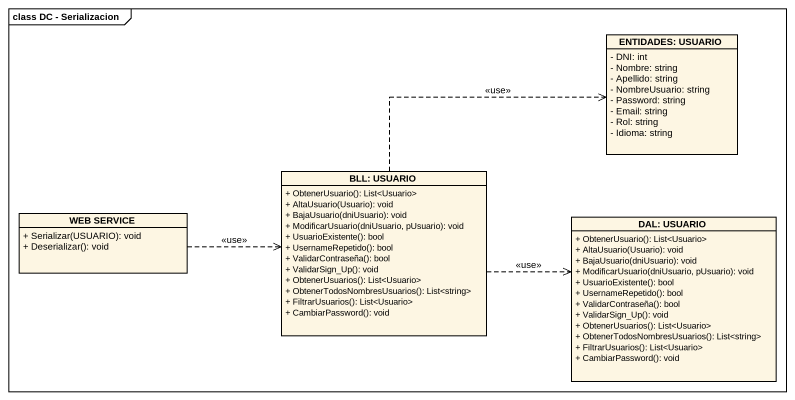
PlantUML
@startuml
mainframe class DC - Serializacion
hide circle
hide empty members
skinparam classAttributeIconSize 0
class "ENTIDADES: USUARIO" as ENTIDADES_USUARIO {
  - DNI: int
  - Nombre: string
  - Apellido: string
  - NombreUsuario: string
  - Password: string
  - Email: string
  - Rol: string
  - Idioma: string
}
class "BLL: USUARIO" as BLL_USUARIO {
  + ObtenerUsuario(): List<Usuario>
  + AltaUsuario(Usuario): void
  + BajaUsuario(dniUsuario): void
  + ModificarUsuario(dniUsuario, pUsuario): void
  + UsuarioExistente(): bool
  + UsernameRepetido(): bool
  + ValidarContraseña(): bool
  + ValidarSign_Up(): void
  + ObtenerUsuarios(): List<Usuario>
  + ObtenerTodosNombresUsuarios(): List<string>
  + FiltrarUsuarios(): List<Usuario>
  + CambiarPassword(): void
}
class "WEB SERVICE" as WEB_SERVICE {
  + Serializar(USUARIO): void
  + Deserializar(): void
}
class "DAL: USUARIO" as DAL_USUARIO {
  + ObtenerUsuario(): List<Usuario>
  + AltaUsuario(Usuario): void
  + BajaUsuario(dniUsuario): void
  + ModificarUsuario(dniUsuario, pUsuario): void
  + UsuarioExistente(): bool
  + UsernameRepetido(): bool
  + ValidarContraseña(): bool
  + ValidarSign_Up(): void
  + ObtenerUsuarios(): List<Usuario>
  + ObtenerTodosNombresUsuarios(): List<string>
  + FiltrarUsuarios(): List<Usuario>
  + CambiarPassword(): void
}
BLL_USUARIO .right.> ENTIDADES_USUARIO : <<use>>
BLL_USUARIO .right.> DAL_USUARIO : <<use>>
WEB_SERVICE .right.> BLL_USUARIO : <<use>>
@enduml
